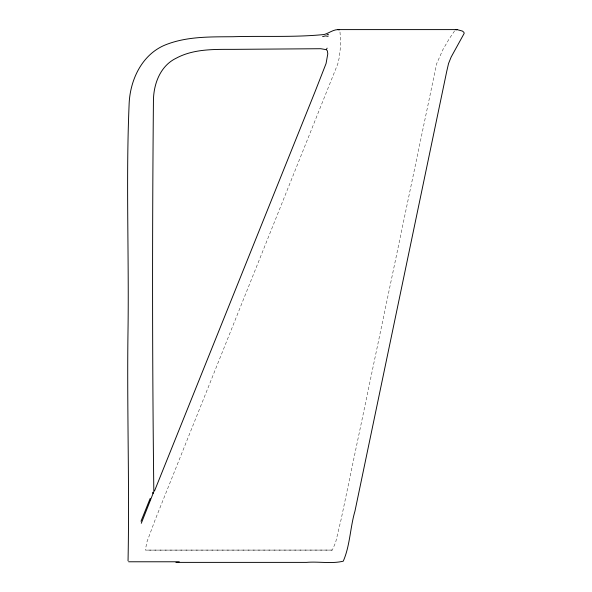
<?xml version="1.0" encoding="UTF-8"?>
<svg xmlns="http://www.w3.org/2000/svg" width="592" height="592" viewBox="0 0 592 592"><rect width="100%" height="100%" fill="white"/><g stroke="black" fill="none" stroke-linecap="round" stroke-linejoin="round"><path stroke-width="0.44" stroke-dasharray="2.96 2.22" d="M454.612 30.88L449.313 38.665L442.823 49.758L436.607 63.855L341.044 519.724L335.634 542.398L332.327 550.079L145.388 550.101L146.757 542.427L155.185 519.754L337.803 63.855L339.142 58.127L340.185 49.758L340.459 38.665L339.912 30.88M332.038 550.079L145.676 550.101"/><path stroke-width="0.89" d="M141.273 523.321L153.824 491.575C152.248 361.268 152.218 230.643 153.439 100.248C153.691 83.657 160.41 65.779 176.209 58.201C193.91 48.662 214.533 49.388 234.018 49.351L320.783 48.714L326.303 49.676L327.332 50.816L327.798 53.813L326.066 63.514L315.114 91.538L154.519 490.953M141.014 521.249L150.146 498.486L150.59 499.826M326.473 49.351L327.132 48.144M455.914 29.903L457.239 29.6L338.069 29.6L339.216 29.903M322.61 36.623L325.526 35.883L328.109 36.378M338.254 29.6C333.074 29.57 328.989 33.189 324.201 34.514C294.002 37.525 263.44 35.779 233.115 36.726C211.055 36.919 188.278 36.29 167.284 44.163C142.309 53.162 129.744 79.861 129.086 105.05C125.889 180.123 129.071 255.344 128.013 330.462C126.866 407.089 129.567 484.308 128.042 560.831M128.597 561.778L179.287 561.778M175.913 562.385L306.478 562.385C318.526 561.327 331.579 564.028 343.242 561.194C350.064 545.772 350.153 527.376 354.963 511.133L446.738 71.343L448.551 63.514L451.163 57.024L464.15 33.448L463.928 32.353L462.419 31.073L457.054 29.6M327.043 34.506L328.649 34.787M152.64 492.285L153.039 493.58"/></g></svg>
